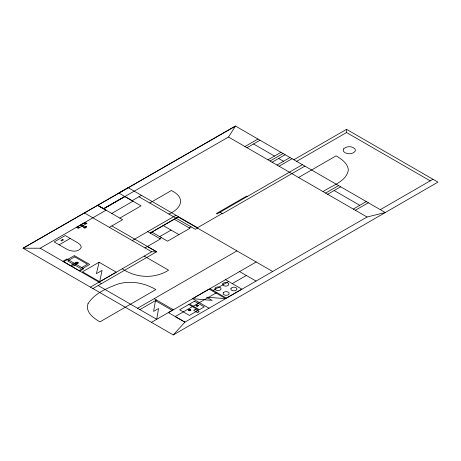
<?xml version="1.0" encoding="UTF-8"?>
<svg xmlns="http://www.w3.org/2000/svg" width="461" height="461" viewBox="0 0 461 461"><rect width="100%" height="100%" fill="white"/><g stroke="black" fill="none" stroke-linecap="round" stroke-linejoin="round"><path stroke-width="0.69" d="M296.619 161.35L346.522 132.538L346.522 129.345L437.95 182.13L173.267 334.945L23.05 248.22L235.485 126.055L385.281 212.538L367.031 217.01L184.913 322.135L173.267 334.945M155.472 300.612L153.582 311.4L158.561 308.524L156.705 319.3L98.181 285.526M99.68 281.746L116.27 272.163L99.069 262.234L82.479 271.811L99.68 281.746L102.054 270.405L96.412 273.667L99.098 262.251M109.361 227.354L122.609 219.707L97.525 205.22L103.575 208.752L228.529 137.05L235.485 126.055L23.05 248.22L40.193 248.22L101.501 283.613M103.604 208.735L124.798 196.495M103.667 208.77L124.891 196.513L141.072 205.854L119.848 218.111M40.193 248.22L106.082 210.181L97.507 205.231M82.242 226.051L78.261 228.351L76.572 227.377L85.308 222.329L86.996 223.308L82.986 225.619M82.767 226.357L83.51 225.925M141.435 195.331L132.105 200.714L118.811 193.038L128.141 187.656L197.821 227.884L195.331 229.319L138.945 196.766M111.758 213.437L132.981 201.186M59.146 244.814L66.298 248.911C70.706 251.579 78.635 252.761 81.303 247.321L80.404 244.964L78.422 243.218L65.232 235.559L54.173 241.944L59.146 244.814L70.205 238.429M244.952 146.529L257.947 139.026M149.773 203.019L171.383 190.543C185.962 197.539 181.692 208.522 168.893 214.054M247.027 147.727L260.021 140.225M63.664 261.733L74.336 255.573L89.693 264.441L79.027 270.601M267.979 159.829L280.98 152.32M132.221 240.55L175.987 215.281M270.054 161.022L283.054 153.519M272.128 162.22L285.129 154.717M178.476 216.716L150.188 233.047L178.234 216.987L272.653 271.5M277.015 165.044L290.015 157.535M279.089 166.237L292.084 158.734M159.719 236.643L171.066 230.091M293.853 159.754L346.522 129.345M159.771 238.585L161.425 237.628M144.956 247.903L160.434 238.965L147.699 231.612M189.31 227.941L191.09 226.916M302.393 164.681L217.045 213.956L216.353 213.558L246.641 196.075L247.332 196.472M90.437 287.122L151.663 251.775L156.642 251.775L111.85 225.919M197.533 227.717L222.185 213.483M92.926 288.563L156.642 251.775L147.318 246.537M304.882 166.121L222.513 213.674L220.024 212.239M298.584 177.491L336.115 155.83C341.451 159.074 347.727 163.211 348.383 169.988C346.251 182.037 331.615 185.437 323.115 191.661M325.593 193.084L338.587 185.581M327.667 194.283L340.662 186.78M137.568 308.271L236.954 250.888M139.896 309.602L156.492 300.019M151.433 322.343L173.296 309.717L154.251 298.734M192.548 298.665L209.138 289.082L225.642 298.613L206.649 297.224L212.146 300.399L192.548 298.665L209.052 308.19M168.461 312.639L256.172 261.986M353.282 209.075L366.276 201.566M213.178 290.459L228.679 281.515M355.356 210.268L368.351 202.765M216.803 292.551L175.215 316.563L184.913 322.135L168.351 312.575M232.298 283.601L246.358 275.482M380.302 209.663L432.971 179.26M76.272 263.519L77.869 263.519L78.445 262.862L77.869 262.205L76.278 262.205L75.702 262.862L75.932 263.323M346.522 132.538L430.205 180.856M253.521 143.976L274.479 156.072M278.628 158.469L283.515 161.292M334.162 190.531L359.782 205.318M228.529 137.05L367.031 217.01M174.2 219.217L189.903 228.281L167.568 241.178L151.848 232.102M163.217 225.562L178.92 234.626M239.582 271.564L256.039 281.066M225.544 279.723L241.864 289.145L226.374 298.083L210.06 288.661M84.277 212.867L151.663 251.775M144.172 256.097L168.593 270.192C154.51 279.112 135.862 278.087 122.251 268.757M84.369 222.876L86.086 223.833M81.297 224.645L83.677 226.023L86.53 226.916C84.859 230.091 82.461 225.51 80.554 225.077M77.454 226.864L79.142 227.838M155.392 300.658L172.189 310.357M86.138 226.582L86.103 226.916C85.06 228.483 81.776 228.253 86.138 226.582M88.057 303.574C84.968 311.953 93.623 318.205 99.933 321.864L155.864 289.571C144.547 282.87 130.607 280.294 117.855 284.085C106.848 288.263 94.614 293.288 88.057 303.574M223.245 292.798L223.245 294.158C224.674 295.691 227.619 295.691 229.048 294.158L229.048 292.798C227.613 291.266 224.68 291.271 223.245 292.798M230.99 288.332L230.99 289.692C232.419 291.225 235.358 291.225 236.787 289.687L236.793 288.332C235.358 286.8 232.425 286.8 230.99 288.332M215.103 288.096L215.103 289.456C216.532 290.989 219.471 290.995 220.9 289.456L220.9 288.096C219.471 286.563 216.532 286.569 215.103 288.096M222.847 283.63L222.847 284.984C224.276 286.517 227.215 286.523 228.644 284.99L228.644 283.63C227.215 282.097 224.276 282.097 222.847 283.63M343.601 148.903L343.151 150.228L343.601 151.56C346.39 154.562 352.146 154.556 354.941 151.56L355.391 150.228L354.941 148.903C352.141 145.906 346.395 145.906 343.601 148.903M190.26 310.023L189.477 310.478L188.693 310.023L189.477 309.573L190.26 310.023M197.925 305.597L197.141 306.052L196.363 305.597L197.141 305.147L197.925 305.597M77.857 262.862L77.073 263.312L76.29 262.862L77.073 262.407L77.857 262.862M190.848 310.023L189.477 310.818L188.105 310.023L189.477 309.233L190.848 310.023M198.512 305.597L197.141 306.392L195.775 305.597L197.141 304.807L198.512 305.597M78.56 227.025C77.759 227.613 79.413 227.215 78.56 227.025M85.227 223.372L84.645 223.516L85.227 223.372M62.65 239.438L60.892 240.452L61.734 240.936L63.491 239.922L62.65 239.438M66.931 259.001L62.955 261.295L79.851 271.051L83.821 268.757L66.931 259.001M74.67 256.858L67.629 260.926L80.427 268.314L87.469 264.251L74.67 256.858M75.218 262.908L71.346 265.144L73.005 266.101L76.878 263.865L75.218 262.908M188.808 304.496L179.657 309.78L189.413 315.416L198.564 310.132L188.808 304.496M194.513 301.229L189.569 304.081L199.336 309.723L204.281 306.865L194.513 301.229M195.355 309.423L193.695 310.38L197.567 312.616L199.227 311.659L195.355 309.423"/></g></svg>
